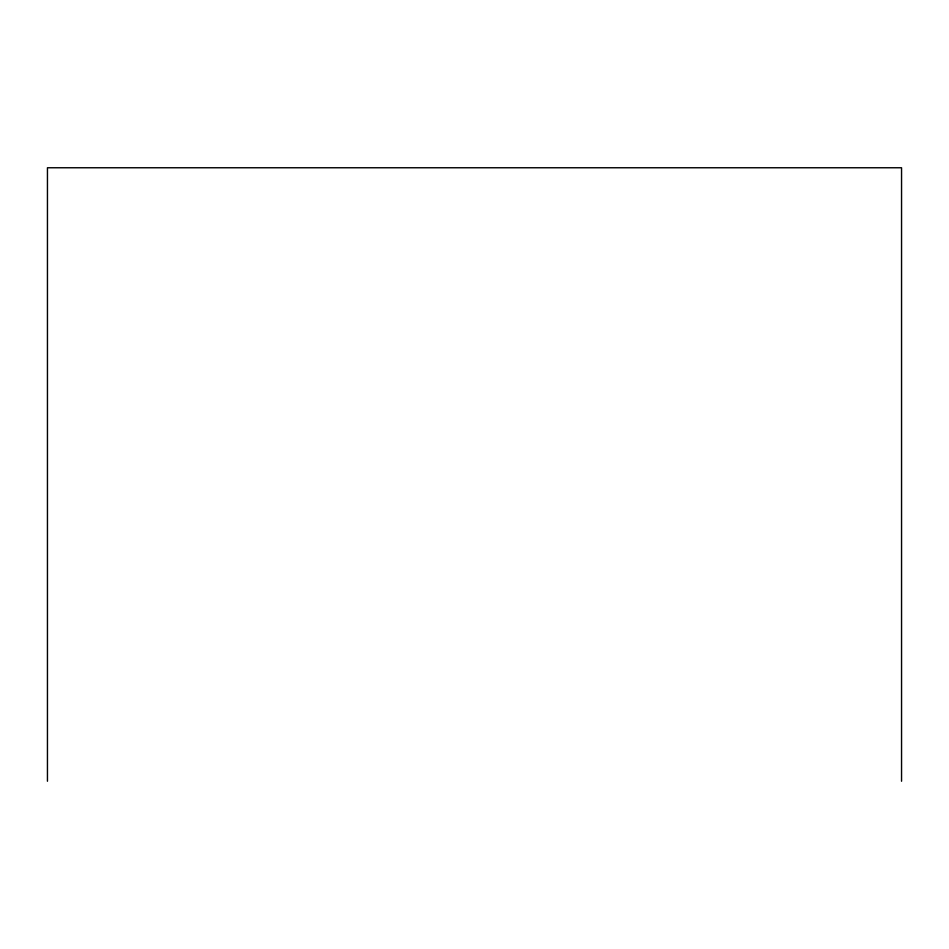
<?xml version="1.0" encoding="UTF-8"?>
<svg xmlns="http://www.w3.org/2000/svg" width="949" height="949" viewBox="0 0 949 949"><rect width="100%" height="100%" fill="white"/><g stroke="black" fill="none" stroke-linecap="round" stroke-linejoin="round"><path stroke-width="1.42" d="M901.55 781.241L901.55 167.759L47.45 167.759L47.45 781.241"/></g></svg>
